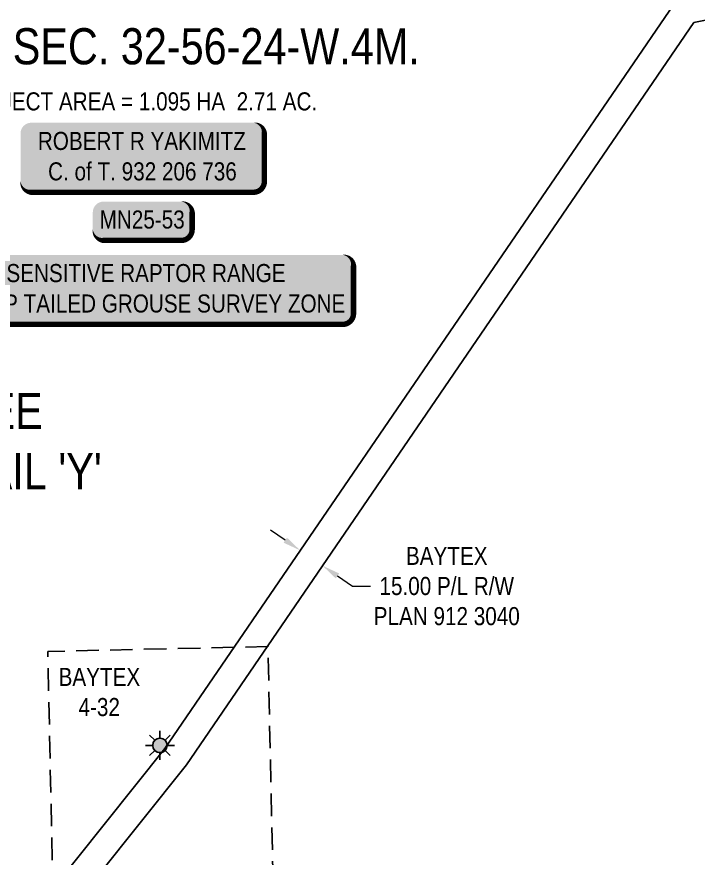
# Model space of a CAD drawing. Extents: x 88833 to 97610, y 5963373 to 5974710.
# Drawn here: x 95759.3 to 96136.4, y 5968438.1 to 5968903.6 of the extents above; entities that cross this region are included whole.
import ezdxf
from ezdxf.enums import TextEntityAlignment as Align

# ---------------------------------------------------------------- set-up
doc = ezdxf.new("R2010")
doc.units = 0
doc.header["$LTSCALE"] = 5
doc.header["$PDSIZE"] = 5
doc.linetypes.add('foc-ACCESSROAD', pattern=[3.75, 2.5, -1.25])
doc.layers.get('Defpoints').update_dxf_attribs({"color": 9})
for name, color, linetype in [('AS-OWNER', 7, 'Continuous'), ('AS-WILDLIFE-BLOCK', 131, 'Continuous'), ('C-SYMBOL', 7, 'Continuous'), ('DETAIL-T', 7, 'Continuous'), ('F-RW', 190, 'Continuous'), ('F-WS', 190, 'foc-ACCESSROAD'), ('F-WS-S', 8, 'Continuous'), ('L-AREAREQUIRED', 7, 'Continuous'), ('P-APEX RECON-LINE LIST', 240, 'Continuous')]:
    doc.layers.add(name, color=color, linetype=linetype)
doc.layers.add('F-RW-T', color=190, linetype='Continuous', lineweight=9)
doc.layers.add('F-WS-T', color=190, linetype='Continuous', lineweight=9)
doc.styles.add('100L', font='ARIALN.TTF', dxfattribs={"height": 10})
doc.styles.add('175L', font='ARIALN.TTF', dxfattribs={"height": 2})
doc.styles.add('80', font='ARIALN.TTF', dxfattribs={"height": 10})
doc.styles.add('80CG', font='ARIALN.TTF', dxfattribs={"height": 10})
doc.dimstyles.new('Compass 5 000', dxfattribs={"dimscale": 5, "dimtxt": 9, "dimasz": 2, "dimexe": 0.2, "dimexo": 0.0625, "dimgap": 0.5, "dimtad": 0, "dimtih": 1, "dimtoh": 1, "dimzin": 0, "dimdsep": 46, "dimtxsty": '80CG', "dimcen": 0.1, "dimse1": 1, "dimse2": 1, "dimclrd": 256, "dimclrt": 256, "dimaunit": 1, "dimadec": 4, "dimazin": 0, "dimtfac": 0.06, "dimtofl": 0, "dimtmove": 0, "dimatfit": 1, "dimfxl": 0.2, "dimtolj": 1, "dimtzin": 0, "dimlwd": -1, "dimarcsym": 0})

# ---------------------------------------------------------------- blocks, each defined once
blk = doc.blocks.new('*U452')
at = {"true_color": 0xffffa8}
h = blk.add_hatch(color=51, dxfattribs=at)
edge = h.paths.add_edge_path()
edge.add_line((-21.5, -11.5), (21.5, -11.5))
edge.add_arc((21.5, -5.5), 6, 270, 360)
edge.add_line((27.5, -5.5), (27.5, 4))
edge.add_arc((21.5, 4), 6, 0, 90)
edge.add_line((21.5, 10), (-21.5, 10))
edge.add_arc((-21.5, 4), 6, 90, 180)
edge.add_line((-27.5, 4), (-27.5, -5.5))
edge.add_arc((-21.5, -5.5), 6, 180, 270)
at = {"color": 240, "flags": 128}
blk.add_lwpolyline([(-21.5, -11.5, 3, 3, 0), (21.5, -11.5, 3, 3, 0.414214), (27.5, -5.5, 3, 3, 0), (27.5, 4, 3, 0, 0.414214), (21.5, 10, 0, 0, 0), (-21.5, 10, 0, 0, 0.414214), (-27.5, 4, 0, 0, 0), (-27.5, -5.5, 0, 3, 0.414214)], format="xyseb", close=True, dxfattribs=at)
for points in [[(-24.67, -8.43, 0, 10, 0), (0, 0, 5, 5, 0)], [(21.05, -6.93, 0, 10, 0), (0, 0, 5, 5, 0)]]:
    blk.add_lwpolyline(points, format="xyseb", dxfattribs=at)
at = {"color": 4, "style": '80'}
blk.add_attdef('OTHER_001', (-14.7, -5), '', height=10, dxfattribs=at)
blk = doc.blocks.new('*D457')
at = {"layer": 'Defpoints', "color": 0, "transparency": 16777216}
for p in [(95914.27, 5968605.61), (95928.52, 5968599.89), (95926.64, 5968597.15)]:
    blk.add_point(p, dxfattribs=at)
at = {"layer": 'F-RW-T', "transparency": 16777216}
for p, q in [((95907.89, 5968614), (95899.64, 5968619.65)), ((95936.77, 5968594.25), (95945.03, 5968588.6)), ((95945.03, 5968588.6), (95955.03, 5968588.6))]:
    blk.add_line(p, q, dxfattribs=at)
for points in [[(95908.83, 5968615.38), (95906.95, 5968612.63), (95916.14, 5968608.36)], [(95937.71, 5968595.62), (95935.83, 5968592.87), (95928.52, 5968599.89)]]:
    blk.add_solid(points, dxfattribs=at)
at = {"layer": 'F-RW-T', "transparency": 16777216, "insert": (95997.25, 5968588.6), "char_height": 10, "attachment_point": 5, "style": '80CG'}
blk.add_mtext('\\A1;BAYTEX\\P15.00 P/L R/W\\PPLAN 912 3040', dxfattribs=at)
blk = doc.blocks.new('GAS')
h = blk.add_hatch(color=255)
h.dxf.hatch_style = 1
edge = h.paths.add_edge_path()
edge.add_arc((0, 0), 0.9, 0, 360)
for p, q in [((-0.571, 0.571), (-1.142, 1.142)), ((0, 0.808), (0, 1.616)), ((0.571, 0.571), (1.142, 1.142)), ((-0.808, 0), (-1.616, 0)), ((1.616, 0), (0.808, 0)), ((-0.571, -0.571), (-1.142, -1.142)), ((0, -0.808), (0, -1.616)), ((1.142, -1.142), (0.571, -0.571))]:
    blk.add_line(p, q)
blk.add_circle((0, 0), 0.8)
blk = doc.blocks.new('*U493')
h = blk.add_hatch(color=59)
edge = h.paths.add_edge_path()
edge.add_line((-61.5, -20), (61.5, -20))
edge.add_arc((61.5, -14), 6, 270, 360)
edge.add_line((67.5, -14), (67.5, 12.5))
edge.add_arc((61.5, 12.5), 6, 0, 90)
edge.add_line((61.5, 18.5), (-61.5, 18.5))
edge.add_arc((-61.5, 12.5), 6, 90, 180)
edge.add_line((-67.5, 12.5), (-67.5, -14))
edge.add_arc((-61.5, -14), 6, 180, 270)
at = {"color": 1, "flags": 128}
blk.add_lwpolyline([(-61.5, -20, 3, 3, 0), (61.5, -20, 3, 3, 0.414214), (67.5, -14, 3, 3, 0), (67.5, 12.5, 3, 0, 0.414214), (61.5, 18.5, 0, 0, 0), (-61.5, 18.5, 0, 0, 0.414214), (-67.5, 12.5, 0, 0, 0), (-67.5, -14, 0, 3, 0.414214)], format="xyseb", close=True, dxfattribs=at)
blk.add_lwpolyline([(-56.05, -9.74, 0, 7.5, 0), (0, 0, 0, 0, 0)], format="xyseb", dxfattribs=at)
at = {"color": 1, "style": '80'}
blk.add_attdef('ENTER_TEXT_001', (-35.99, -5), '', height=10, dxfattribs=at)
blk = doc.blocks.new('*U851')
h = blk.add_hatch(color=255)
edge = h.paths.add_edge_path()
edge.add_line((-109, -20), (109, -20))
edge.add_arc((109, -14), 6, 270, 360)
edge.add_line((115, -14), (115, 12.5))
edge.add_arc((109, 12.5), 6, 0, 90)
edge.add_line((109, 18.5), (-109, 18.5))
edge.add_arc((-109, 12.5), 6, 90, 180)
edge.add_line((-115, 12.5), (-115, -14))
edge.add_arc((-109, -14), 6, 180, 270)
at = {"color": 131, "flags": 128}
blk.add_lwpolyline([(-109, -20, 3, 3, 0), (109, -20, 3, 3, 0.414214), (115, -14, 3, 3, 0), (115, 12.5, 3, 0, 0.414214), (109, 18.5, 0, 0, 0), (-109, 18.5, 0, 0, 0.414214), (-115, 12.5, 0, 0, 0), (-115, -14, 0, 3, 0.414214)], format="xyseb", close=True, dxfattribs=at)
at = {"color": 131, "style": '80'}
blk.add_attdef('ENTER_TEXT_001', (-35.99, -5), '', height=10, dxfattribs=at)

msp = doc.modelspace()

# ---------------------------------------------------------------- linework, layer by layer
at = {"layer": 'F-RW', "flags": 128}
msp.add_lwpolyline([(95674.996, 5968226.523), (95693.124, 5968289.708), (95754.213, 5968365.993), (95853.191, 5968489.765), (96134.122, 5968900.492), (96184.345, 5968910.704), (96181.356, 5968925.397), (96125.182, 5968913.974), (95841.135, 5968498.693), (95742.514, 5968375.364), (95679.546, 5968296.726), (95673.796, 5968276.683)], dxfattribs=at)
at = {"layer": 'F-WS', "flags": 128}
msp.add_lwpolyline([(95779.023, 5968430.548), (95900.913, 5968433.289), (95898.261, 5968555.18), (95776.372, 5968552.439)], close=True, dxfattribs=at)

# ---------------------------------------------------------------- block references
at = {"layer": 'AS-OWNER', "color": 5}
ref = msp.add_blockref('*U493', (95828.794, 5968826.531), dxfattribs=at)
ref.add_attrib('ENTER_TEXT_001', 'ROBERT R YAKIMITZ', (95770.891, 5968829.95), dxfattribs={"layer": '0', "color": 1, "height": 10, "style": '80'})
ref.add_attrib('ENTER_TEXT_002', 'C. of T. 932 206 736', (95776.563, 5968813.106), dxfattribs={"layer": '0', "color": 1, "height": 10, "style": '80'})
at = {"layer": 'AS-WILDLIFE-BLOCK'}
ref = msp.add_blockref('*U851', (95830.73, 5968753.416), dxfattribs=dict(at, xscale=0.9992045070000001, yscale=0.9992045070000001, zscale=0.9992045070000001))
ref.add_attrib('ENTER_TEXT_001', 'SENSITIVE RAPTOR RANGE', (95753.507, 5968756.832), dxfattribs={"layer": '0', "color": 131, "height": 9.99205, "style": '80'})
ref.add_attrib('ENTER_TEXT_002', 'SHARP TAILED GROUSE SURVEY ZONE', (95720.436, 5968740.001), dxfattribs={"layer": '0', "color": 131, "height": 9.99205, "style": '80'})
at = {"layer": 'F-WS-S', "color": 5, "xscale": 5, "yscale": 5, "zscale": 5}
msp.add_blockref('GAS', (95838.476, 5968500.502), dxfattribs=at)
at = {"layer": 'P-APEX RECON-LINE LIST'}
ref = msp.add_blockref('*U452', (95828.807, 5968791.397), dxfattribs=at)
ref.add_attrib('OTHER_001', 'MN25-53', (95805.099, 5968786.462), dxfattribs={"layer": '0', "color": 4, "height": 10, "style": '80'})

# ---------------------------------------------------------------- texts
at = {"layer": 'C-SYMBOL', "color": 3, "style": '175L'}
msp.add_text('S.W.1/4 SEC. 32-56-24-W.4M.', height=20, dxfattribs=at).set_placement((95825.73, 5968871.329), align=Align.BOTTOM_CENTER)
at = {"layer": 'DETAIL-T', "color": 3, "insert": (95680.265, 5968695.521), "char_height": 20, "attachment_point": 1, "style": '175L'}
msp.add_mtext_dynamic_manual_height_columns("\\pi47.516;SEE\\P\\pi15.408;DETAIL 'Y'", width=138.60542, gutter_width=55, heights=[0], dxfattribs=at)
at = {"layer": 'F-WS-T', "insert": (95785.931, 5968543.375), "char_height": 10, "attachment_point": 1, "style": '100L'}
msp.add_mtext_dynamic_manual_height_columns('\\pi-3.5722;BAYTEX\\P\\pi7.4748;4-32', width=37.13933, gutter_width=55, heights=[0], dxfattribs=at)
at = {"layer": 'L-AREAREQUIRED', "color": 5, "style": '100L'}
msp.add_text('PROJECT AREA = 1.095 HA  2.71 AC.', height=10, dxfattribs=at).set_placement((95825.73, 5968848.829), align=Align.BOTTOM_CENTER)

# ---------------------------------------------------------------- dimensions: what is measured, and where the dimension line sits
at = {"layer": 'F-RW-T'}
dim = msp.add_aligned_dim(p1=(95914.266, 5968605.611), p2=(95926.639, 5968597.148), distance=3.328, text='BAYTEX\\P15.00 P/L R/W\\PPLAN 912 3040', dimstyle='Compass 5 000', dxfattribs=at)
dim.commit()
dim.dimension.update_dxf_attribs({"geometry": '*D457', "text_midpoint": (95997.246, 5968588.604)})

doc.saveas('drawing.dxf')
